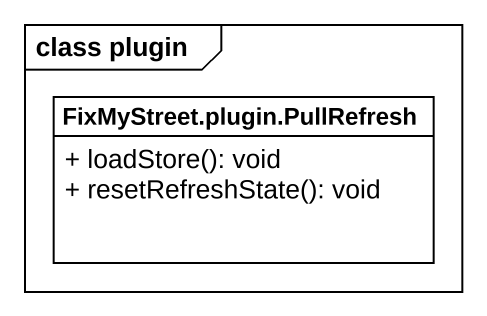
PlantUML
@startuml
mainframe class plugin
hide circle
hide empty members
skinparam classAttributeIconSize 0
class "FixMyStreet.plugin.PullRefresh" as FixMyStreet_plugin {
  + loadStore(): void
  + resetRefreshState(): void
}
@enduml
